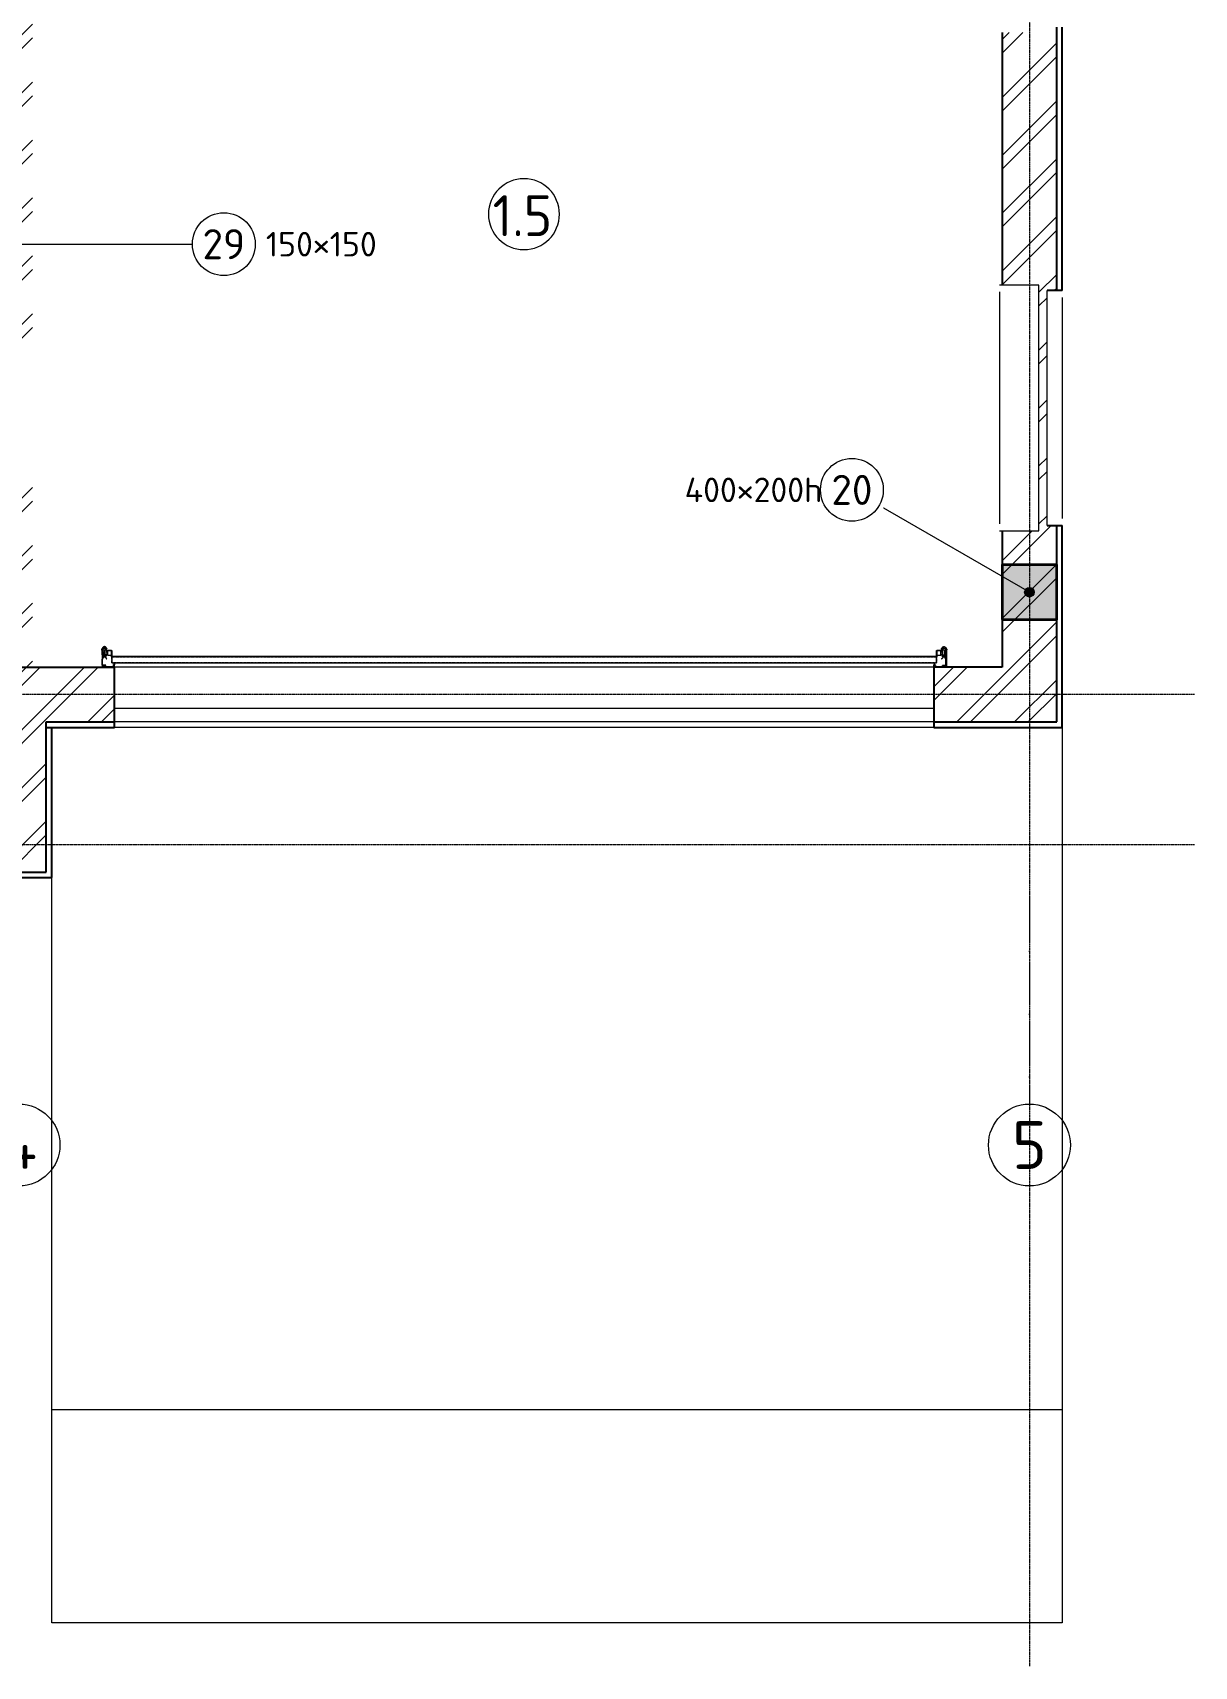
# Model space of a CAD drawing. Header units: millimetres. Extents: x -5016 to 63303, y -6019 to 98943.
# Drawn here: x 12700 to 21208, y -6019 to 5950 of the extents above; entities that cross this region are included whole.
import ezdxf
from ezdxf.enums import TextEntityAlignment as Align

# ---------------------------------------------------------------- set-up
doc = ezdxf.new("R2010")
doc.units = ezdxf.units.MM
for name, pattern in [('ОВ_ШП', [460, 300, -80, 0, -80]), ('Осевая 12-2-2', [16, 12, -2, 0, -2]), ('Пунктир 2-1_5', [3.5, 2, -1.5])]:
    doc.linetypes.add(name, pattern=pattern)
for name, color, linetype, lineweight in [('A-AREA-IDEN', 8, 'Continuous', 13), ('A-DETL-GENF', 9, 'Continuous', 13), ('A-DOOR', 8, 'Continuous', 13), ('A-DOOR-HDLN', 8, 'Пунктир 2-1_5', 13), ('A-FLOR', 9, 'Continuous', 13), ('A-GLAZ', 8, 'Continuous', 13), ('A-WALL', 8, 'Continuous', 13), ('A-WALL-PATT', 8, 'Continuous', 13), ('S-GRID', 8, 'Continuous', 13), ('АР_подложка', 8, 'Continuous', 13), ('ОВ_размеры', 7, 'Continuous', 13), ('ТЗ_АР', 5, 'Continuous', 35), ('ТЗ_АР_марки', 7, 'Continuous', 18)]:
    doc.layers.add(name, color=color, linetype=linetype, lineweight=lineweight)
doc.styles.add('GOST', font='isocpeur.ttf', dxfattribs={"width": 0.9})
doc.styles.add('GOST Common', font='GOST_Common.ttf', dxfattribs={"height": 300})
pattern_1 = [(45, (0, 0), (-212.132, 212.132), []), (45, (0, 100), (-212.132, 212.132), [])]

# ---------------------------------------------------------------- blocks, each defined once
blk = doc.blocks.new('Hafele Automatic Garage Door LPU43 - Hafele Automatic Garage Door LPU43 RAL 7016-1568820-Этаж 1 - Планировка')
at = {"layer": 'A-DETL-GENF'}
for p, q in [((-3092, -323), (-3092, -204)), ((-3092, -323), (-3092, -204)), ((-3088, -203), (-3088, -324)), ((-3003, -203), (-3088, -203)), ((-3088, -214), (-3063, -214)), ((-3063, -216), (-3088, -216)), ((-3087, -200), (-3004, -200)), ((-3063, -214), (-3063, -216)), ((-3010, -221), (-3011, -214)), ((-3008, -220), (-3010, -221)), ((-3008, -214), (-3008, -220)), ((-3004, -219), (-3004, -214)), ((-3003, -210), (-3003, -203)), ((-3000, -204), (-3000, -219)), ((3000, -204), (3000, -219)), ((3003, -203), (3088, -203)), ((3003, -210), (3003, -203)), ((3087, -200), (3004, -200)), ((3004, -219), (3004, -214)), ((3008, -214), (3008, -220)), ((3008, -220), (3010, -221)), ((3010, -221), (3011, -214)), ((3063, -214), (3063, -216)), ((3088, -214), (3063, -214)), ((3063, -216), (3088, -216)), ((3088, -203), (3088, -324)), ((3092, -323), (3092, -204)), ((3092, -323), (3092, -204)), ((-3096, -328), (-3092, -323)), ((-3063, -277), (-3092, -277)), ((-3087, -325), (-3092, -332)), ((-3090, -279), (-3063, -279)), ((-3083, -269), (-3088, -260)), ((-3085, -270), (-3088, -264)), ((-3083, -332), (-3088, -323)), ((-3085, -333), (-3088, -327)), ((-3064, -269), (-3060, -261)), ((-3064, -332), (-3060, -324)), ((-3063, -279), (-3063, -277)), ((-3058, -263), (-3062, -270)), ((-3058, -326), (-3062, -333)), ((-3060, -261), (-3057, -261)), ((-3060, -324), (-3057, -324)), ((-3057, -263), (-3058, -263)), ((-3057, -326), (-3058, -326)), ((-3057, -261), (-3057, -263)), ((-3057, -324), (-3057, -326)), ((3057, -261), (3057, -263)), ((3060, -261), (3057, -261)), ((3057, -263), (3058, -263)), ((3057, -324), (3057, -326)), ((3060, -324), (3057, -324)), ((3057, -326), (3058, -326)), ((3058, -263), (3062, -270)), ((3058, -326), (3062, -333)), ((3064, -269), (3060, -261)), ((3064, -332), (3060, -324)), ((3063, -279), (3063, -277)), ((3063, -277), (3092, -277)), ((3090, -279), (3063, -279)), ((3083, -269), (3088, -260)), ((3083, -332), (3088, -323)), ((3085, -270), (3088, -264)), ((3085, -333), (3088, -327)), ((3087, -325), (3092, -332)), ((3096, -328), (3092, -323))]:
    blk.add_line(p, q, dxfattribs=at)
for centre, radius, start, end in [((-3087, -204), 4.25, 90, 179.9963), ((-3006, -214), 4.7, 50.0365, 179.8859), ((-3006, -214), 1.97, 0, 180), ((-3004, -204), 4.04, 0, 90), ((-3002, -219), 2.22, 180, 0), ((3004, -204), 4.04, 90, 180), ((3002, -219), 2.22, 180, 0), ((3006, -214), 4.7, 0.1141, 129.9635), ((3006, -214), 1.97, 0, 180), ((3087, -204), 4.25, 0.0037, 90), ((-3094, -330), 2.91, 128.9357, 321.0643), ((-3074, -264), 13, 207.8541, 332.1154), ((-3074, -327), 13, 207.8541, 332.1154), ((-3074, -264), 11, 207.8541, 332.1154), ((-3074, -327), 11, 207.8541, 332.1154), ((3074, -264), 13, 207.8846, 332.1459), ((3074, -327), 13, 207.8846, 332.1459), ((3074, -264), 11, 207.8846, 332.1459), ((3074, -327), 11, 207.8846, 332.1459), ((3094, -330), 2.91, 218.9357, 51.0643)]:
    blk.add_arc(centre, radius, start, end, dxfattribs=at)
at = {"layer": 'A-DOOR'}
for p, q in [((-3092, -323), (-3092, -204)), ((-3092, -214), (-3063, -214)), ((-3092, -258), (-3092, -214)), ((-3090, -216), (-3090, -257)), ((-3063, -216), (-3090, -216)), ((-3088, -203), (-3088, -324)), ((-3003, -203), (-3088, -203)), ((-3063, -214), (-3063, -216)), ((3020, -234), (-3020, -234)), ((-3020, -234), (-3020, -276)), ((-3010, -221), (-3011, -214)), ((-3008, -220), (-3010, -221)), ((-3008, -214), (-3008, -220)), ((-3004, -219), (-3004, -214)), ((-3003, -210), (-3003, -203)), ((-3000, -204), (-3000, -219)), ((3000, -204), (3000, -219)), ((3003, -210), (3003, -203)), ((3003, -203), (3088, -203)), ((3004, -219), (3004, -214)), ((3008, -214), (3008, -220)), ((3008, -220), (3010, -221)), ((3010, -221), (3011, -214)), ((3020, -276), (3020, -234)), ((3092, -214), (3063, -214)), ((3063, -214), (3063, -216)), ((3063, -216), (3090, -216)), ((3088, -203), (3088, -324)), ((3090, -216), (3090, -257)), ((3092, -323), (3092, -204)), ((3092, -258), (3092, -214)), ((-3096, -328), (-3092, -323)), ((-3085, -270), (-3092, -258)), ((-3092, -289), (-3063, -289)), ((-3092, -333), (-3092, -289)), ((-3087, -325), (-3092, -332)), ((-3085, -345), (-3092, -333)), ((-3090, -257), (-3083, -269)), ((-3090, -291), (-3090, -332)), ((-3063, -291), (-3090, -291)), ((-3090, -332), (-3083, -344)), ((-3063, -277), (-3088, -277)), ((-3083, -332), (-3088, -323)), ((-3088, -324), (-3087, -325)), ((-3075, -326), (-3075, -290)), ((-3064, -269), (-3060, -261)), ((-3060, -324), (-3064, -332)), ((-3064, -344), (-3060, -336)), ((-3063, -277), (-3063, -289)), ((-3063, -289), (-3063, -291)), ((-3058, -263), (-3062, -270)), ((-3051, -296), (-3062, -296)), ((-3062, -312), (-3051, -312)), ((-3058, -338), (-3062, -345)), ((-3060, -261), (-3057, -261)), ((-3057, -324), (-3060, -324)), ((-3060, -336), (-3060, -324)), ((-3060, -336), (-3057, -336)), ((-3058, -263), (-3057, -263)), ((-3057, -263), (-3058, -263)), ((-3058, -336), (-3058, -338)), ((-3057, -338), (-3058, -338)), ((-3057, -263), (-3057, -261)), ((-3057, -261), (-3057, -263)), ((-3057, -324), (-3057, -336)), ((-3057, -338), (-3057, -336)), ((-3057, -336), (-3057, -338)), ((-3022, -288), (-3051, -288)), ((-3051, -288), (-3051, -320)), ((-3051, -320), (-3022, -320)), ((-3046, -324), (-3046, -322)), ((-3046, -322), (-3022, -322)), ((-3020, -324), (-3046, -324)), ((-3022, -276), (-3022, -278)), ((-3020, -276), (-3022, -276)), ((-3022, -278), (-3022, -276)), ((-3022, -278), (-3020, -278)), ((-3022, -300), (-3022, -278)), ((-3022, -322), (-3022, -300)), ((-3020, -300), (-3022, -300)), ((-3020, -276), (3020, -276)), ((-3020, -278), (-2957, -278)), ((-3020, -278), (-3020, -300)), ((-3020, -279), (-2957, -279)), ((-3020, -300), (-3020, -324)), ((-2957, -278), (-2957, -276)), ((-2957, -279), (-2957, -278)), ((2958, -276), (2958, -278)), ((2958, -278), (3020, -278)), ((2958, -278), (2958, -279)), ((2958, -279), (3020, -279)), ((3022, -276), (3020, -276)), ((3020, -278), (3022, -278)), ((3020, -300), (3020, -278)), ((3020, -324), (3020, -300)), ((3022, -300), (3020, -300)), ((3046, -324), (3020, -324)), ((3022, -278), (3022, -276)), ((3022, -276), (3022, -278)), ((3022, -278), (3022, -300)), ((3052, -288), (3022, -288)), ((3022, -300), (3022, -322)), ((3022, -320), (3052, -320)), ((3022, -322), (3046, -322)), ((3046, -322), (3046, -324)), ((3052, -320), (3052, -288)), ((3062, -296), (3052, -296)), ((3052, -312), (3062, -312)), ((3057, -263), (3057, -261)), ((3060, -261), (3057, -261)), ((3057, -261), (3057, -263)), ((3058, -263), (3057, -263)), ((3057, -263), (3058, -263)), ((3057, -324), (3060, -324)), ((3057, -324), (3057, -336)), ((3057, -338), (3057, -336)), ((3060, -336), (3057, -336)), ((3057, -336), (3057, -338)), ((3057, -338), (3058, -338)), ((3058, -263), (3062, -270)), ((3058, -336), (3058, -338)), ((3058, -338), (3062, -345)), ((3064, -269), (3060, -261)), ((3060, -324), (3064, -332)), ((3060, -336), (3060, -324)), ((3064, -344), (3060, -336)), ((3063, -277), (3088, -277)), ((3063, -277), (3063, -289)), ((3092, -289), (3063, -289)), ((3063, -289), (3063, -291)), ((3063, -291), (3090, -291)), ((3075, -290), (3075, -326)), ((3090, -257), (3083, -269)), ((3083, -332), (3088, -323)), ((3090, -332), (3083, -344)), ((3085, -270), (3092, -258)), ((3085, -345), (3092, -333)), ((3088, -324), (3087, -325)), ((3087, -325), (3092, -332)), ((3090, -291), (3090, -332)), ((3092, -333), (3092, -289)), ((3096, -328), (3092, -323))]:
    blk.add_line(p, q, dxfattribs=at)
at = {"layer": 'A-DOOR', "flags": 128}
for points in [[(-3062, -345), (-3064, -347), (-3066, -349), (-3069, -351), (-3072, -352), (-3075, -352), (-3078, -351), (-3081, -349), (-3083, -347), (-3085, -345)], [(-3083, -344), (-3082, -346), (-3080, -348), (-3078, -349), (-3075, -350), (-3072, -350), (-3070, -349), (-3067, -348), (-3065, -346), (-3064, -344)], [(-3078, -304), (-3078, -301), (-3078, -298), (-3078, -295), (-3077, -292), (-3077, -291)], [(-3075, -326), (-3076, -323), (-3077, -320), (-3077, -317), (-3078, -314), (-3078, -311), (-3078, -308), (-3078, -305), (-3078, -304)], [(-3062, -322), (-3062, -322), (-3062, -323), (-3062, -323), (-3062, -323), (-3062, -323), (-3062, -324), (-3062, -324), (-3062, -324), (-3062, -324), (-3063, -325), (-3063, -325), (-3063, -325), (-3063, -325), (-3063, -326), (-3063, -326), (-3063, -326), (-3064, -326), (-3064, -327), (-3064, -327), (-3064, -327), (-3064, -327), (-3065, -327), (-3065, -328), (-3065, -328), (-3065, -328), (-3065, -328), (-3066, -328), (-3066, -328), (-3066, -328), (-3066, -329), (-3067, -329), (-3067, -329), (-3067, -329), (-3068, -329), (-3068, -329), (-3068, -329), (-3068, -329), (-3069, -329), (-3069, -329), (-3069, -329), (-3069, -329), (-3070, -329), (-3070, -329), (-3070, -329), (-3071, -329), (-3071, -329), (-3071, -329), (-3071, -329), (-3072, -328), (-3072, -328), (-3072, -328), (-3072, -328), (-3073, -328), (-3073, -328), (-3073, -328), (-3073, -327), (-3074, -327), (-3074, -327), (-3074, -327), (-3074, -327), (-3074, -327), (-3075, -326), (-3075, -326), (-3075, -326), (-3075, -326), (-3075, -326)], [(-3063, -283), (-3063, -284), (-3062, -284), (-3062, -284), (-3062, -284), (-3062, -285), (-3062, -285), (-3062, -285), (-3062, -285), (-3062, -286), (-3062, -286), (-3062, -286), (-3062, -286)], [(-3062, -286), (-3062, -286), (-3062, -286), (-3062, -286), (-3062, -287), (-3062, -287), (-3062, -287), (-3062, -287), (-3062, -287), (-3062, -288), (-3062, -288), (-3062, -288), (-3062, -288), (-3062, -289), (-3062, -289), (-3062, -289), (-3062, -290), (-3062, -290), (-3062, -291)], [(-3062, -322), (-3062, -322), (-3062, -322), (-3062, -322), (-3062, -322), (-3062, -322), (-3062, -321), (-3062, -321), (-3062, -321), (-3062, -321), (-3062, -321), (-3062, -320), (-3062, -320), (-3062, -320), (-3062, -319), (-3062, -319), (-3062, -318), (-3062, -318), (-3062, -318), (-3062, -317), (-3062, -317), (-3062, -316), (-3062, -316), (-3062, -315), (-3062, -314), (-3062, -314), (-3062, -313), (-3062, -313), (-3062, -312), (-3062, -311), (-3062, -311), (-3062, -310), (-3062, -309), (-3062, -309), (-3062, -308), (-3062, -307), (-3062, -306), (-3062, -306), (-3062, -305), (-3062, -304), (-3062, -304), (-3062, -303), (-3062, -302), (-3062, -302), (-3062, -301), (-3062, -300), (-3062, -299), (-3062, -299), (-3062, -298), (-3062, -297), (-3062, -297), (-3062, -296), (-3062, -295), (-3062, -295), (-3062, -294), (-3062, -294), (-3062, -293), (-3062, -293), (-3062, -292), (-3062, -292), (-3062, -291), (-3062, -291), (-3062, -290), (-3062, -290), (-3062, -289), (-3062, -289), (-3062, -289), (-3062, -288), (-3062, -288), (-3062, -288), (-3062, -287), (-3062, -287), (-3062, -287), (-3062, -287), (-3062, -287), (-3062, -287), (-3062, -286), (-3062, -286), (-3062, -286), (-3062, -286)], [(-3062, -317), (-3062, -318), (-3062, -318), (-3062, -319), (-3062, -319), (-3062, -319), (-3062, -320), (-3062, -320), (-3062, -320), (-3062, -321), (-3062, -321), (-3062, -321), (-3062, -321), (-3062, -322), (-3062, -322), (-3062, -322), (-3062, -322), (-3062, -322), (-3062, -322), (-3062, -322)], [(3062, -286), (3062, -286), (3062, -286), (3062, -286), (3062, -285), (3062, -285), (3063, -285), (3063, -284)], [(3062, -291), (3062, -290), (3062, -290), (3062, -289), (3062, -289), (3062, -289), (3062, -288), (3062, -288), (3062, -288), (3062, -287), (3062, -287), (3062, -287), (3062, -287), (3062, -287), (3062, -287), (3062, -286), (3062, -286), (3062, -286), (3062, -286)], [(3062, -286), (3062, -286), (3062, -286), (3062, -286), (3062, -287), (3062, -287), (3062, -287), (3062, -287), (3062, -287), (3062, -288), (3062, -288), (3062, -288), (3062, -288), (3062, -289), (3062, -289), (3062, -289), (3062, -290), (3062, -290), (3062, -291), (3062, -291), (3062, -292), (3062, -292), (3062, -293), (3062, -293), (3062, -294), (3062, -295), (3062, -295), (3062, -296), (3062, -296), (3062, -297), (3062, -298), (3062, -298), (3062, -299), (3062, -300), (3062, -300), (3062, -301), (3062, -302), (3062, -303), (3062, -303), (3062, -304), (3062, -305), (3062, -305), (3062, -306), (3062, -307), (3062, -308), (3062, -308), (3062, -309), (3062, -310), (3062, -310), (3062, -311), (3062, -312), (3062, -312), (3062, -313), (3062, -313), (3062, -314), (3062, -315), (3062, -315), (3062, -316), (3062, -316), (3062, -317), (3062, -317), (3062, -318), (3062, -318), (3062, -319), (3062, -319), (3062, -319), (3062, -320), (3062, -320), (3062, -320), (3062, -321), (3062, -321), (3062, -321), (3062, -321), (3062, -322), (3062, -322), (3062, -322), (3062, -322), (3062, -322), (3062, -322), (3062, -322)], [(3062, -322), (3062, -322), (3062, -322), (3062, -322), (3062, -322), (3062, -322), (3062, -321), (3062, -321), (3062, -321), (3062, -321), (3062, -321), (3062, -320), (3062, -320), (3062, -320), (3062, -319), (3062, -319), (3062, -318), (3062, -318), (3062, -318)], [(3075, -326), (3075, -326), (3075, -326), (3075, -326), (3075, -326), (3075, -327), (3074, -327), (3074, -327), (3074, -327), (3074, -327), (3074, -328), (3073, -328), (3073, -328), (3073, -328), (3073, -328), (3072, -328), (3072, -328), (3072, -329), (3072, -329), (3071, -329), (3071, -329), (3071, -329), (3070, -329), (3070, -329), (3070, -329), (3070, -329), (3069, -329), (3069, -329), (3069, -329), (3068, -329), (3068, -329), (3068, -329), (3068, -329), (3067, -329), (3067, -329), (3067, -329), (3067, -328), (3066, -328), (3066, -328), (3066, -328), (3066, -328), (3065, -328), (3065, -328), (3065, -327), (3065, -327), (3064, -327), (3064, -327), (3064, -327), (3064, -326), (3064, -326), (3064, -326), (3063, -326), (3063, -326), (3063, -325), (3063, -325), (3063, -325), (3063, -325), (3063, -324), (3063, -324), (3063, -324), (3062, -323), (3062, -323), (3062, -323), (3062, -323), (3062, -322), (3062, -322), (3062, -322)], [(3062, -345), (3064, -347), (3066, -349), (3069, -351), (3072, -352), (3075, -352), (3078, -351), (3081, -349), (3083, -347), (3085, -345)], [(3083, -344), (3082, -346), (3080, -348), (3078, -349), (3075, -350), (3072, -350), (3070, -349), (3067, -348), (3065, -346), (3064, -344)], [(3078, -304), (3078, -307), (3078, -310), (3078, -313), (3078, -316), (3077, -319), (3076, -322), (3076, -325), (3075, -326)], [(3077, -292), (3078, -294), (3078, -297), (3078, -300), (3078, -303), (3078, -304)]]:
    blk.add_lwpolyline(points, dxfattribs=at)
at = {"layer": 'A-DOOR'}
for centre, radius, start, end in [((-3087, -204), 4.25, 90, 179.9963), ((-3006, -214), 4.7, 50.0365, 179.8859), ((-3006, -214), 4.7, 122.175, 179.8859), ((-3006, -214), 4.7, 64.4642, 107.7473), ((-3006, -214), 1.97, 0, 180), ((-3004, -204), 4.04, 0, 90), ((-3002, -219), 2.22, 195, 255), ((-3002, -219), 2.22, 180, 0), ((-3002, -219), 2.22, 285, 345), ((3004, -204), 4.04, 90, 180), ((3002, -219), 2.22, 195, 255), ((3002, -219), 2.22, 180, 0), ((3006, -214), 4.7, 0.1141, 129.9635), ((3002, -219), 2.22, 285, 345), ((3006, -214), 4.7, 72.2527, 115.5358), ((3006, -214), 1.97, 360, 180), ((3006, -214), 4.7, 0.1141, 57.825), ((3087, -204), 4.25, 0.0037, 90), ((-3094, -330), 2.91, 134.351, 217.6104), ((-3094, -330), 2.91, 128.9357, 321.0643), ((-3094, -330), 2.91, 232.3896, 306.2852), ((-3074, -264), 13, 207.8541, 258.5717), ((-3074, -264), 13, 207.8541, 332.1154), ((-3074, -264), 11, 207.8541, 332.1154), ((-3074, -264), 13, 281.423, 332.1154), ((3074, -264), 13, 207.8846, 258.577), ((3074, -264), 13, 207.8846, 332.1459), ((3074, -264), 11, 207.8846, 332.1459), ((3074, -264), 13, 281.4283, 332.1459), ((3094, -330), 2.91, 218.9357, 51.0643), ((3094, -330), 2.91, 233.7148, 307.6104), ((3094, -330), 2.91, 322.3896, 45.649)]:
    blk.add_arc(centre, radius, start, end, dxfattribs=at)
for centre, start_param, end_param in [((-3074, -327), 3.627739, 5.796507), ((3074, -327), 3.628271, 5.797039)]:
    blk.add_ellipse(centre, major_axis=(11, 0), ratio=0.99995, start_param=start_param, end_param=end_param, dxfattribs=at)
at = {"layer": 'A-DOOR-HDLN'}
for p, q in [((-3020, -276), (-3020, -234)), ((-3020, -234), (3020, -234)), ((3020, -234), (3020, -276)), ((3020, -276), (-3020, -276))]:
    blk.add_line(p, q, dxfattribs=at)
blk = doc.blocks.new('INT 20 Откосы окон снаружи Прямоугольник - INT 20 Откосы окон снаружи Прямоугольник-1566578-Этаж 1 - Планировка')
at = {"layer": 'A-WALL', "lineweight": 25}
for p, q in [((-877, 30), (-877, -80)), ((843, -80), (843, 30))]:
    blk.add_line(p, q, dxfattribs=at)
blk = doc.blocks.new('INT 20 Подоконник - Подоконник внутри-1566579-Этаж 1 - Планировка')
at = {"layer": 'A-GLAZ'}
for p, q in [((-950, 0), (-950, -290)), ((850, 0), (-950, 0)), ((850, -290), (850, 0)), ((-900, -290), (800, -290))]:
    blk.add_line(p, q, dxfattribs=at)
blk = doc.blocks.new('INT 20 Подоконник - Подоконник снаружи-1566581-Этаж 1 - Планировка')
at = {"layer": 'A-GLAZ'}
for p, q in [((-910, 0), (-910, 110)), ((810, 0), (-910, 0)), ((-860, 110), (760, 110)), ((810, 110), (810, 0))]:
    blk.add_line(p, q, dxfattribs=at)
blk = doc.blocks.new('INT Марка помещения - Номер помещения _ Площадь _ Имя-1615504-Этаж 1 - Планировка')
at = {"layer": 'A-AREA-IDEN'}
for start, end in [(360, 180), (180, 360)]:
    blk.add_arc((0, 0), 2.6, start, end, dxfattribs=at)
blk = doc.blocks.new('АР_plan1')
at = {"layer": 'A-WALL-PATT', "lineweight": 9}
h = blk.add_hatch(dxfattribs=at)
h.set_pattern_fill('FP_1', color=256, style=0, pattern_type=2)
h.set_pattern_definition(pattern_1)
h.paths.add_polyline_path([(21968, 5973), (22368, 5973), (22368, 7013), (22298, 7013), (22298, 8733), (22368, 8733), (22368, 10663), (22298, 10663), (22298, 12383), (22368, 12383), (22368, 14148), (21968, 14148), (21968, 12423), (22238, 12423), (22238, 10623), (21968, 10623), (21968, 8773), (22238, 8773), (22238, 6973), (21968, 6973), (21968, 6100)])
h.paths.add_polyline_path([(22368, 15248), (22368, 16273), (21968, 16273), (21968, 15248)])
h.paths.add_polyline_path([(21968, 17273), (22368, 17273), (22368, 18673), (21968, 18673), (21968, 18173)])
h = blk.add_hatch(dxfattribs=at)
h.set_pattern_fill('FP_1', color=256, style=0, pattern_type=2)
h.set_pattern_definition(pattern_1)
h.paths.add_polyline_path([(14868, 5973), (14868, 7373), (14568, 7373), (14568, 5973)])
h.paths.add_polyline_path([(14868, 8273), (14868, 13948), (14568, 13948), (14568, 8273)])
h.paths.add_polyline_path([(14568, 15448), (14868, 15448), (14868, 18273), (14568, 18273), (14568, 15873)])
h = blk.add_hatch(dxfattribs=at)
h.set_pattern_fill('FP_1', color=256, style=0, pattern_type=2)
h.set_pattern_definition(pattern_1)
h.paths.add_polyline_path([(14568, 4873), (14968, 4873), (14968, 5973), (14568, 5973), (14568, 5576)])
h = blk.add_hatch(dxfattribs=at)
h.set_pattern_fill('FP_1', color=256, style=0, pattern_type=2)
h.set_pattern_definition(pattern_1)
h.paths.add_polyline_path([(22368, 5573), (22368, 5973), (21468, 5973), (21468, 5573)])
h.paths.add_polyline_path([(15468, 5573), (15468, 5973), (14968, 5973), (14968, 5573)])
h = blk.add_hatch(dxfattribs=at)
h.set_pattern_fill('FP_1', color=256, style=0, pattern_type=2)
h.set_pattern_definition(pattern_1)
h.paths.add_polyline_path([(14968, 4473), (14968, 4873), (11868, 4873), (11868, 4473), (14930, 4473)])
at = {"layer": 'A-FLOR'}
for p, q in [((21472, 6053), (15468, 6053)), ((15468, 6007), (15468, 5992)), ((21472, 5992), (21472, 6007)), ((15468, 5977), (15468, 5973)), ((21468, 5973), (15468, 5973)), ((21472, 5976), (21472, 5983)), ((22408, 5533), (22408, -1027)), ((15008, -1027), (15008, 4433)), ((22408, 533), (15008, 533)), ((22408, -1027), (15008, -1027))]:
    blk.add_line(p, q, dxfattribs=at)
at = {"layer": 'A-WALL', "lineweight": 25}
for p, q in [((22368, 8733), (22368, 10663)), ((22408, 8733), (22408, 10663)), ((21968, 10623), (21968, 8773)), ((21968, 6973), (21968, 5973)), ((22368, 5573), (22368, 7013)), ((22408, 5533), (22408, 7013)), ((14568, 5973), (15468, 5973)), ((15468, 5533), (15468, 5973)), ((21968, 5973), (21468, 5973)), ((21468, 5973), (21468, 5533)), ((14968, 4473), (14968, 5573)), ((14968, 5573), (15468, 5573)), ((14968, 5533), (15468, 5533)), ((15008, 4433), (15008, 5533)), ((21468, 5573), (22368, 5573)), ((21468, 5533), (22408, 5533)), ((11428, 4433), (15008, 4433)), ((11468, 4473), (14968, 4473))]:
    blk.add_line(p, q, dxfattribs=at)
at = {"layer": 'A-WALL'}
for p, q in [((15468, 5673), (21468, 5673)), ((21468, 5573), (15468, 5573)), ((21468, 5533), (15468, 5533))]:
    blk.add_line(p, q, dxfattribs=at)
at = {"layer": 'S-GRID', "color": 251, "linetype": 'Осевая 12-2-2', "true_color": 0x646464}
for p, q in [((22168, 22575), (22168, -1346)), ((23376, 5773), (-1176, 5773)), ((23376, 4673), (-1176, 4673))]:
    blk.add_line(p, q, dxfattribs=at)
at = {"layer": 'A-AREA-IDEN', "xscale": 99.99999999999993, "yscale": 99.99999999999993, "zscale": 99.99999999999993}
blk.add_blockref('INT Марка помещения - Номер помещения _ Площадь _ Имя-1615504-Этаж 1 - Планировка', (18466, 9293), dxfattribs=at)
at = {"layer": 'A-DOOR', "rotation": 180}
blk.add_blockref('Hafele Automatic Garage Door LPU43 - Hafele Automatic Garage Door LPU43 RAL 7016-1568820-Этаж 1 - Планировка', (18468, 5773), dxfattribs=at)
at = {"layer": 'A-GLAZ'}
for name, p, rotation in [('INT 20 Подоконник - Подоконник внутри-1566579-Этаж 1 - Планировка', (22238, 7823), 269.9999999999999), ('INT 20 Подоконник - Подоконник снаружи-1566581-Этаж 1 - Планировка', (22298, 7823), 270.0000000000006)]:
    blk.add_blockref(name, p, dxfattribs=dict(at, rotation=rotation))
at = {"layer": 'A-WALL', "lineweight": 25, "rotation": 269.9999999999999}
blk.add_blockref('INT 20 Откосы окон снаружи Прямоугольник - INT 20 Откосы окон снаружи Прямоугольник-1566578-Этаж 1 - Планировка', (22378, 7856), dxfattribs=at)
at = {"layer": 'A-AREA-IDEN', "insert": (18237, 9432), "char_height": 300, "width": 561.18, "attachment_point": 1, "style": 'GOST Common'}
blk.add_mtext('1.5', dxfattribs=at)

msp = doc.modelspace()

# ---------------------------------------------------------------- block references
at = {"layer": 'АР_подложка'}
msp.add_blockref('АР_plan1', (-2168, -4673), dxfattribs=at)

# ---------------------------------------------------------------- next in the draw order: hatches: boundary and pattern name
at = {"layer": 'ТЗ_АР'}
msp.add_hatch(color=5, dxfattribs=at).paths.add_polyline_path([(19800, 1650), (20200, 1650), (20200, 2050), (19800, 2050)])
at = {"layer": 'ТЗ_АР_марки'}
h = msp.add_hatch(color=7, dxfattribs=at)
edge = h.paths.add_edge_path()
edge.add_arc((20000, 1850), 35, 0, 360)

# ---------------------------------------------------------------- next in the draw order: linework, layer by layer
at = {"layer": 'ОВ_размеры', "linetype": 'ОВ_ШП'}
msp.add_lwpolyline([(20000, -400), (20000, -1900)], dxfattribs=at)
at = {"layer": 'ОВ_размеры'}
for centre in [(12600, -2200), (20000, -2200)]:
    msp.add_circle(centre, 300, dxfattribs=at)
at = {"layer": 'ТЗ_АР'}
msp.add_lwpolyline([(19800, 1650), (20200, 1650), (20200, 2050), (19800, 2050)], close=True, dxfattribs=at)
at = {"layer": 'ТЗ_АР_марки', "lineweight": 13}
for points in [[(12050, 4400), (13870, 4400)], [(20000, 1850), (18899, 2485)]]:
    msp.add_lwpolyline(points, dxfattribs=at)
at = {"layer": 'ТЗ_АР_марки'}
msp.add_circle((20000, 1850), 35, dxfattribs=at)

# ---------------------------------------------------------------- next in the draw order: texts
at = {"layer": 'ОВ_размеры', "style": 'GOST'}
for s, p in [('4', (12600, -2200)), ('5', (20000, -2200))]:
    msp.add_text(s, height=350, dxfattribs=at).set_placement(p, align=Align.MIDDLE_CENTER)

# ---------------------------------------------------------------- next in the draw order: wipeouts: each hides what was drawn before it
msp.add_wipeout([(17427, 2470), (18410, 2470), (18410, 2730), (17427, 2730)])

# ---------------------------------------------------------------- next in the draw order: wipeouts: each hides what was drawn before it
for points in [[(13870, 4170), (14330, 4170), (14330, 4630), (13870, 4630)], [(18470, 2370), (18930, 2370), (18930, 2830), (18470, 2830)]]:
    msp.add_wipeout(points)

# ---------------------------------------------------------------- next in the draw order: linework, layer by layer
at = {"layer": 'ТЗ_АР_марки', "lineweight": 18}
for centre in [(14100, 4400), (18700, 2600)]:
    msp.add_circle(centre, 230, dxfattribs=at)

# ---------------------------------------------------------------- next in the draw order: texts
at = {"layer": 'ТЗ_АР_марки', "style": 'GOST'}
for s, p in [('29', (14100, 4400)), ('20', (18700, 2600))]:
    msp.add_text(s, height=220, dxfattribs=at).set_placement(p, align=Align.MIDDLE_CENTER)
msp.add_text('400×200h', height=180, dxfattribs=at).set_placement((17475, 2600), align=Align.MIDDLE_LEFT)

# ---------------------------------------------------------------- next in the draw order: wipeouts: each hides what was drawn before it
msp.add_wipeout([(14360, 4270), (15231, 4270), (15231, 4530), (14360, 4530)])

# ---------------------------------------------------------------- next in the draw order: texts
msp.add_text('150×150', height=180, dxfattribs=at).set_placement((14408, 4400), align=Align.MIDDLE_LEFT)

doc.saveas('drawing.dxf')
